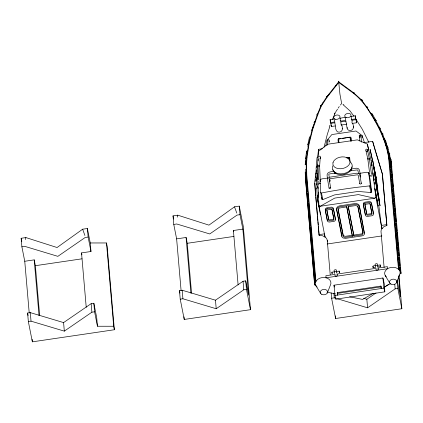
<?xml version="1.0" encoding="UTF-8"?>
<svg xmlns="http://www.w3.org/2000/svg" width="423" height="423" viewBox="0 0 423 423"><rect width="100%" height="100%" fill="white"/><g stroke="black" fill="none" stroke-linecap="round" stroke-linejoin="round"><path stroke-width="0.63" d="M330.056 119.508L330.532 122.628L334.783 121.924L334.017 119.307L334.239 118.858L330.151 119.72M330.548 122.596L330.273 120.322M351.143 116.367L351.444 119.471L355.764 118.911L355.309 115.754L351.069 116.457M339.161 271.106L339.383 272.655L339.161 271.106L336.639 271.513A0.798 0.328 55.1 0 0 336.613 271.772M372.922 266.157L373.155 267.674L375.698 267.246A0.798 0.323 55.1 0 0 375.592 266.707C375.502 264.602 371.896 265.776 373.171 267.648M380.933 286.075L381.255 288.518L380.933 286.075L337.237 292.626L337.644 295.058L337.237 292.626M320.571 293.287L316.039 285.832C314.395 287.138 314.046 280.597 315.955 281.417L306.77 175.143L306.575 163.389L307.029 157.107L309.081 143.788L312.687 129.507L317.927 114.316L321.374 105.946L327.27 96.989L338.765 82.474L338.606 81.163L338.723 81.845M367.402 150.123C367.598 148.743 365.366 148.822 365.795 150.191M331.896 272.185L332.129 273.723L331.902 272.179L334.403 271.809L334.561 272.756A0.798 0.323 55.1 0 1 334.667 273.295L334.508 273.025M380.155 264.93L380.42 266.617L380.166 264.92L377.591 265.364A0.878 0.36 55.1 0 0 377.565 265.475M380.007 205.747L378.469 194.818L375.338 179.093L376.877 190.022L380.002 205.752M321.818 197.493L322.019 199.429L322.797 199.614L334.482 194.929L358.138 191.439L370.871 192.523L371.632 192.116L370.289 185.348L368.666 172.658L366.863 172.251L359.508 173.367M327.497 145.1L327.64 140.478M371.632 192.116L370.241 180.066L368.666 172.658M320.507 214.345L320.454 214.609L317.324 198.884L316.742 187.801L316.959 188.547M340.801 121.956L341.176 124.975L341.551 124.579C342.63 127.09 343.328 131.659 339.563 132.14C336.142 132.748 335.518 128.571 335.365 126.123M352.713 123.564C353.871 125.975 354.046 130.104 350.604 130.511C348.859 130.866 346.802 129.438 347.177 127.535M318.302 187.733L318.302 188.203M338.908 142.8L338.696 138.829L350.091 137.142M305.216 164.817L305.644 158.271L306.495 151.63L306.892 151.402M305.803 163.104L305.988 160.56M384.126 267.579L381.086 232.386A7.799 6.017 -4.1 0 1 381.546 229.282L381.953 228.695L375.846 197.049L371.283 161.263L367.37 144.084L357.372 139.86L327.608 144.248L318.561 151.281L317.255 169.232L318.91 205.446L325.044 237.086L325.652 237.52A7.799 6.022 -5.1 0 1 327.286 241.898M320.264 157.287L319.619 166.17L320.243 179.754M318.588 151.386L318.53 149.319L322.342 148.759M317.736 166.577L317.874 164.69M318.154 160.909L318.292 159.022M340.013 118.266L345.147 117.282M332.6 165.805L332.325 168.423A10.078 6.747 -11.2 0 0 345.422 173.086A10.078 6.747 -11.2 0 0 350.614 162.31M351.947 166.847C352.042 169.586 349.911 171.712 347.685 172.986A9.74 6.519 -11.2 0 1 338.226 174.376C335.846 173.816 333.356 172.261 333.023 169.639M316.166 170.03L314.617 183.619L319.021 234.628L319.191 235.474L322.411 235.701L325.044 237.086M316.462 167.439L316.61 166.149M317.567 157.731L318.53 149.319M314.929 183.249L315.743 195.585M315.151 181.419L315.373 179.59M306.247 157.419L306.4 156.219M306.707 153.819L306.86 152.613M315.6 177.75L315.764 176.513M334.815 122.94L335.481 125.89L331.299 126.503L330.839 123.352L335.005 122.733M340.779 120.703C339.785 121.845 340.467 118.699 340.208 118.012M345.855 121.311L346.516 124.262L341.308 125.028M351.82 119.08L351.582 119.524M378.051 266.76L377.787 266.934A0.872 0.434 -70.4 0 1 377.67 266.353L377.644 265.29M401.067 273.348C400.655 272.084 400.481 268.589 398.487 269.245L388.594 157.303C390.064 156.172 390.233 159.154 391.064 159.73L401.067 273.348L400.597 273.729L400.105 273.438M391.09 161.084L391.095 161.433M325.874 145.898L326.715 140.722L331.844 134.562L356.018 130.998L362.067 135.508L364.557 142.884M328.095 177.998L321.787 178.897L320.1 179.817L320.539 191.968L322.019 199.429M388.261 149.134L388.14 148.833M307.907 146.427L308.134 145.179M307.764 144.893L309.356 137.612L309.863 137.459M324.034 147.294L327.296 134.429L329.57 127.365M25.359 239.566L25.893 237.573L57.068 247.529L82.649 229.203L87.392 228.505L90.252 242.961L90.987 251.5L81.528 252.896L86.229 307.304M177.242 217.173L177.771 215.18L208.951 225.136L234.527 206.81L239.27 206.112L243.283 226.384L250.479 309.678L184.238 319.444L180.224 299.167L179.484 290.627L182.17 290.231L215.471 300.198L243.04 281.258L245.726 280.861L248.587 295.317L242.871 229.107L240.005 214.657L239.27 206.112M364.409 233.152L359.386 205.821C358.847 203.907 356.483 203.373 354.744 203.611L339.939 205.805C338.331 206.038 336.317 207.207 336.534 209.078L342.07 236.335M312.285 129.063L313.697 124.674M345.142 117.287L345.75 120.386L340.541 121.152M352.549 123.199C351.275 123.622 352.692 120.47 351.836 120.328M385.506 140.225L384.914 139.928L388.652 152.143L390.545 163.759L399.724 270.043M327.846 178.686L327.651 179.987L329.083 188.108M329.226 127.053L329.866 125.314M383.434 135.122L383.085 134.784M305.179 164.647L305.586 164.373M327.344 292.954L330.395 285.123A7.783 5.769 -4.9 0 0 322.051 277.594A7.783 5.769 -4.9 0 0 317.076 287.09M396.557 282.749L399.608 274.924M372.742 115.305L372.43 115.045M332.478 119.508L335.122 113.1M307.727 144.745L308.124 144.544M326.667 97.19L326.477 96.492L327.27 96.989M331.299 126.503L331.167 124.997M355.764 118.911L355.309 115.754M351.91 120.243L356.076 119.63L356.531 122.786L352.348 123.4M356.531 122.786L356.076 119.63M354.448 93.256L354.268 92.986M318.799 156.542L319.894 156.039L320.555 157.007M388.594 157.303C386.802 146.654 383.016 136.444 378.194 126.815C371.447 114.601 364.52 101.837 353.3 93.155L353.929 92.441L353.887 92.838M384.65 139.341L384.38 138.934L383.735 139.389M382.096 133.071L381.837 132.69L381.197 133.16M371.59 113.613L371.368 113.295L370.754 113.813M379.071 126.689L378.823 126.329L378.194 126.815M362.728 101.303L362.696 100.954M375.846 197.049L374.635 198.228L320.296 206.244L318.91 205.446M334.302 114.073L335.455 112.291M322.093 104.143L323.146 102.535M335.799 111.767L337.522 109.15M338.21 108.103L339.246 106.527M361.068 100.092L361.882 99.595M376.285 120.983L372.34 114.03L371.426 113.771M385.977 141.599C385.861 140.251 385.237 142.44 386.194 143.043M388.113 147.865L388.108 147.463L387.68 147.41M389.773 153.998L389.832 153.66L389.334 153.512L390.524 159.476M381.953 228.695L383.936 226.633L386.881 225.491L382.477 174.488L380.922 169.327M366.08 150.937L366.63 151.677M305.216 172.145L305.411 178.236L314.596 284.536M340.415 105.036L341.197 104.037M327.069 96.677L329.089 94.128M335.148 86.477L335.952 85.462M366.302 107.183L367.085 106.633L366.953 107.104M362.321 100.447L362.421 100.018L361.982 100.193M374.715 120.365L375.439 119.852L375.407 120.354M319.444 182.948L319.233 183.259A0.767 0.476 -32.9 0 0 319.275 183.661L319.714 183.783A0.867 0.539 -32.9 0 0 320.29 183.55L320.454 183.413M329.279 187.685L329.163 187.817A0.851 0.571 -11.2 0 0 329.21 188.367L329.517 188.531A0.777 0.518 -11.2 0 0 330.305 188.415L330.58 188.166A0.851 0.571 -11.2 0 0 330.532 187.616L330.226 187.452M385.808 145.491L386.342 145.068L386.791 145.232L386.564 145.628L384.681 140.098M387.431 151.466C388.034 150.361 389.52 152.38 389.017 152.724M389.816 155.479L389.81 154.998M367.672 107.691L367.83 107.305L367.413 107.331M372.187 114.422L372.34 114.03M376.65 122.173L376.671 121.708M380.214 128.782L380.362 128.386L380.018 128.301M387.473 146.591L387.558 146.12L387.013 146.104M328.401 177.903L329.898 177.152L356.832 173.181L359.048 173.827M320.676 192.661L321.485 192.999C337.38 189.895 353.448 187.526 369.559 185.914L370.289 185.348M63.587 322.59L91.162 303.651L93.848 303.254L96.708 317.71L97.449 326.249L113.676 326.255L114.369 329.744L32.36 341.837L28.346 321.559L27.606 313.02L30.292 312.623L63.587 322.59L64.328 331.135L31.032 321.163L28.346 321.559M64.328 331.135L91.897 312.19L94.583 311.793L93.848 303.254M180.224 299.167L182.91 298.775L216.206 308.742L243.78 289.797L246.466 289.401L245.726 280.861M363.701 298.321L366.841 299.262L376.031 292.949M384.142 287.376L388.467 284.404M337.422 298.775L367.576 307.807L395.151 288.861L397.837 288.465L397.097 279.926L400.422 296.708L398.667 276.388M379.632 127.683L379.886 127.217L379.309 127.223L384.914 139.928M382.683 134.123L382.931 133.657L382.344 133.631M367.428 151.667L367.381 151.016M370.384 175.201L370.136 175.397A0.767 0.497 11.3 0 0 370.162 175.799L370.622 176.127A0.867 0.566 11.3 0 0 371.257 176.18L371.685 175.931A0.767 0.497 11.3 0 0 371.658 175.524M320.296 206.244L334.752 198.091L358.413 194.601L374.635 198.228M373.298 293.34L362.553 299.41L349.61 296.761M384.042 287.27L390.831 283.436M320.015 158.636L320.713 157.959L320.491 157.605M375.798 120.703L376.359 120.671M390.778 160.121L391.064 159.73M311.55 130.115L311.582 130.522M337.316 293.43L380.927 286.889M334.984 295.455L383.915 288.121L384.819 291.828L335.888 299.167L334.984 295.455L333.985 285.192L382.931 277.98L384.354 284.224L384.819 291.828M340.869 121.872L346.046 121.11M340.705 138.686L338.812 138.966A0.751 0.423 -10.5 0 0 338.109 139.5L338.326 142.763M341.964 138.501L346.374 137.85M347.637 137.665L349.525 137.385M363.748 142.651L372.647 141.34L382.307 173.642L386.881 225.491M346.368 157.821L348.954 157.483A0.719 0.481 -11.2 0 1 349.694 157.864L350.08 161.935M347.114 158.012L348.372 157.827M333.974 171.558C329.004 171.299 325.165 173.166 327.978 178.622M351.28 169.004C353.422 168.983 358.307 166.683 359.45 170.02L360.719 176.433M335.513 172.944L329.115 174.033L328.787 174.493L329.305 177.137M350.202 170.776L357.382 169.903L357.884 170.3L358.514 173.483M334.561 172.589L334.678 173.171L335.936 172.986M349.805 170.94L351.069 170.755L350.958 169.501M29.224 313.052L24.751 261.266L21.89 246.81L21.15 238.271L25.893 237.573M181.102 290.659L176.629 238.873L173.768 224.423L173.028 215.878L177.771 215.18M21.89 246.81L24.835 246.376L57.861 256.343L85.182 237.483L88.127 237.044L87.392 228.505M173.768 224.423L176.714 223.984L209.739 233.951L237.06 215.09L240.005 214.657M24.751 261.266L34.215 259.87L35.363 265.692L39.667 315.51M176.629 238.873L186.094 237.483L187.246 243.299L191.55 293.118M238.107 284.912L233.406 230.503L242.871 229.107M35.363 265.692L82.03 258.813M187.246 243.299L233.908 236.42M319.021 234.628L324.409 233.829L325.028 236.949M378.881 206.123L381.329 225.438L386.717 224.645M351.45 230.953L352.285 235.288L345.152 236.33L343.286 235.569L338.062 208.877M353.887 236.055L348.208 206.63L355.664 205.594L356.933 205.885L357.879 206.805L363.05 233.48L362.178 234.739A1.978 1.533 -4.6 0 1 361.528 234.929L353.887 236.055L353.808 235.066L361.448 233.94A1.978 1.539 -4.5 0 0 362.099 233.75L362.966 232.481L357.869 206.07M352.364 236.283L345.231 237.319L344.005 237.102L343.28 236.399L338.136 209.834L338.448 208.74L339.352 208.063L346.686 206.852L352.364 236.283L352.285 235.288M327.19 243.992L381.869 235.934M377.882 266.992L380.409 266.617M334.931 274.39L325.863 275.727L326.043 277.789L387.574 268.716L387.394 266.654L377.681 268.087M336.877 274.104L375.735 268.372M399.016 275.949L401.85 308.742L335.608 318.508L331.595 298.231L334.281 297.834L336.169 298.4M306.046 158.017L305.649 158.35L306.062 158.641M350.159 137.66L350.064 137.142M348.88 157.451L349.001 157.916M314.088 122.527L314.025 122.924M305.623 170.458L305.195 171.019M336.66 271.476L336.697 272.438A0.798 0.391 -70.4 0 0 336.803 272.978L336.978 272.661M90.252 242.961L106.485 242.961L107.172 246.45L114.369 329.744M320.465 106.21L320.428 106.543M317.06 114.755L316.7 114.845L317.001 115.162M326.953 292.124L335.365 293.848M306.908 152L306.495 151.63M306.49 169.406L305.713 169.211L305.628 169.745M306.575 163.389L305.914 163.146L305.639 163.616M320.83 105.967L320.512 105.549L321.374 105.946M307.029 157.107L306.374 156.854L306.046 157.219M311.968 129.644L311.931 129.205L312.687 129.507M307.865 150.572L307.093 150.329L307.013 150.784M309.081 143.788L308.425 143.513L308.161 143.894M310.683 136.766L309.922 136.486L309.853 136.893M315.098 122.02L314.342 121.702L314.289 122.057M317.927 114.316L317.287 113.983L317.06 114.242M361.052 183L361.189 183.096A0.851 0.571 -11.2 0 1 361.237 183.645L360.962 183.894A0.777 0.518 -11.2 0 1 360.174 184.01L359.867 183.852A0.851 0.571 -11.2 0 1 359.751 183.439M353.3 93.155L338.765 82.474L339.928 94.155L341.71 103.799M342.905 104.227L343.894 104.962M343.64 105.216L350.011 110.9L354.025 116.336M359.286 174.049L359.804 174.942M366.545 106.363L367.307 107.394M355.436 118.392L362.321 129.264L368.898 142.488M385.253 275.632L389.784 283.082M371.801 114.088L372.8 115.743M317.039 157.504L316.081 168.772L316.695 173.24M376.676 122.332L378.432 125.589M234.527 206.81L236.78 213.081M82.649 229.203L84.896 235.474M330.839 123.352L330.976 123.86M383.777 137.776L384.475 139.484M385.469 141.071L387.373 146.654M380.748 168.756L375.798 152.486M374.207 147.04L375.619 151.878M374.027 146.421L372.647 141.34M387.701 147.865L388.192 149.689M387.706 149.832L388.192 151.635M353.274 126.641L353.459 127.328M342.233 128.264L342.419 128.957M316.166 173.456L316.013 173.107L316.452 182.731L317.324 188.013M367.317 149.647L369.39 158.715L371.479 174.419M375.534 174.916L374.138 168.862M372.864 161.464L370.125 149.398L370.289 150.318M374.551 170.929L376.095 177.57L372.626 160.153M368.75 150.228L368.66 149.885M371.954 165.219L371.854 164.854L371.896 165.456M365.869 150.392L367.809 158.905L369.522 172.341M333.985 285.192L334.413 287.064M371.087 160.481L371.161 160.819M372.875 161.507L376.533 180.325L377.951 191.281L374.831 175.55L373.409 164.595L373.594 165.345M367.37 144.084L368.623 149.821M374.307 169.824L374.159 169.131M377.612 202.622L377.734 203.119L377.707 202.723M372.536 161.084L370.363 150.678M373.71 166.768L373.969 168.026M373.884 180.119L373.705 179.368L373.747 179.971M388.896 155.162L389.134 156.336M397.837 288.465L401.85 308.742M371.442 162.078L372.034 165.065M374.128 179.786L373.366 175.846M377.496 202.041L375.508 191.915M381.329 225.438L381.943 228.557M362.067 135.508L362.437 137.38M369.559 185.914L370.871 192.523M346.284 123.87L347.151 128.259M349.065 157.969L348.975 157.504L349.229 159.873M350.953 170.173L351.069 170.755M329.559 178.406L330.062 180.954M320.1 179.817L320.46 181.652M321.485 192.999L322.797 199.614M317.229 186.363L317.477 187.627M318.313 202.961L317.631 199.482M318.937 206.112L319.185 207.376M246.466 289.401L250.479 309.678M233.406 230.503L233.66 231.799M173.028 215.878L173.657 219.045M179.484 290.627L179.987 293.139M88.127 237.044L90.987 251.5M94.583 311.793L97.449 326.249M81.528 252.896L81.909 254.836M21.15 238.271L21.779 241.438M27.606 313.02L28.103 315.532M374.106 180.23L372.975 173.916M374.302 182.81L374.54 184.005M370.109 203.875L371.912 213.123A0.613 0.471 -3.6 0 1 371.399 213.673L367.502 214.228A0.656 0.508 -4 0 1 366.762 213.821L364.827 203.902M332.055 209.443L333.858 218.702A0.613 0.476 -5 0 1 333.345 219.262L329.459 219.86A0.656 0.502 -5.6 0 1 328.713 219.468L326.778 209.544M327.206 219.738L325.239 209.559A2.21 1.708 -5.6 0 1 326.831 207.825L331.119 207.159A2.321 1.792 -5.6 0 1 333.387 208.37L335.402 218.686A2.147 1.676 -5 0 1 335.254 219.336M365.255 214.08L363.283 203.897A2.21 1.703 -3.6 0 1 364.88 202.183L369.168 201.575A2.321 1.792 -3.6 0 1 371.442 202.813L373.456 213.123A2.147 1.655 -3.6 0 1 373.308 213.768M348.245 206.228L353.808 235.066M346.723 206.45L351.323 230.308M318.963 182.297L318.826 181.478M350.154 137.168L350.471 140.922M338.765 138.807L338.744 139.4L338.649 138.903M316.557 170.638L316.504 170.247M316.98 185.105L316.779 183.794M359.888 175.233L361.316 183.355M359.74 183.587L358.313 175.471L357.493 174.789L330.189 178.723L329.231 179.669L330.659 187.875M369.776 173.98L369.596 172.88M375.254 190.561L375.069 189.404M338.818 81.771L338.733 81.348L338.781 81.893M318.297 184.56L318.101 183.069M374.826 188.431L378.215 206.059L378.173 205.462M372.949 172.811L373.102 173.99M374.212 182.704L374.376 183.984M360.835 135.683L361.66 142.139M359.249 135.873L359.91 141.039M377.76 202.205L377.924 203.505M377.379 200.164L377.543 201.443M391.159 161.253L391.883 167.048M390.688 160.756L391.005 163.315M390.202 158.657L390.36 159.931M390.603 161.84L390.762 163.114M389.366 157.509L389.525 158.773M389.763 160.671L389.921 161.935M318.561 151.281L318.704 152.576M317.467 198.302L317.282 195.04M382.931 277.98L383.915 288.121M391.249 165.229L391.872 172.447M391.984 173.763L392.718 182.292M392.835 183.603L393.115 186.881M393.231 188.198L393.966 196.727M394.083 198.038L394.818 206.567M394.929 207.878L395.669 216.407M395.78 217.723L396.124 221.657M396.235 222.969L396.52 226.252M396.631 227.563L396.917 230.842M397.028 232.158L397.366 236.092M397.483 237.403L397.763 240.687M397.879 241.998L398.614 250.527M398.73 251.838L399.069 255.778M399.18 257.089L399.465 260.367M399.576 261.684L399.92 265.618M400.031 266.929L400.428 271.524M400.47 271.709L400.581 273.02M391.09 166.361L391.206 167.672M391.487 170.95L391.603 172.261M391.883 175.545L392.052 177.512M392.338 180.79L392.449 182.107M392.734 185.385L392.904 187.352M393.189 190.636L393.3 191.947M393.586 195.225L393.755 197.197M394.035 200.476L394.151 201.787M394.432 205.07L394.548 206.382M394.886 210.316L395.003 211.627M395.283 214.91L395.399 216.222M395.738 220.161L395.849 221.472M396.134 224.75L396.245 226.062M396.589 230.001L396.7 231.312M396.986 234.591L397.155 236.563M397.382 239.185L397.551 241.152M397.837 244.436L397.948 245.747M398.233 249.025L398.344 250.337M398.683 254.276L398.799 255.587M399.079 258.871L399.196 260.182M399.534 264.116L399.65 265.427M399.931 268.711L400.1 270.678M390.191 164.515L390.418 167.138M390.646 169.766L390.815 171.733M391.042 174.355L391.212 176.322M391.497 179.606L391.666 181.573M391.894 184.195L392.063 186.162M392.348 189.446L392.518 191.413M392.745 194.035L392.914 196.008M393.194 199.286L393.369 201.253M393.591 203.875L393.765 205.848M394.046 209.126L394.215 211.093M394.442 213.721L394.611 215.688M394.897 218.966L395.008 220.277M395.294 223.561L395.463 225.528M395.69 228.15L395.859 230.117M396.145 233.401L396.314 235.368M396.541 237.99L396.711 239.963M396.991 243.241L397.165 245.208M397.393 247.83L397.615 250.458M397.842 253.081L398.011 255.048M398.239 257.676L398.408 259.643M398.693 262.921L398.863 264.888M399.09 267.516L399.259 269.483M398.794 268.917L389.615 162.644L387.738 151.133L386.114 145.152L381.498 132.811L375.011 120.005L366.598 106.813L361.337 99.701L353.538 92.727L338.664 81.803L326.9 96.656L320.983 105.65L317.514 114.051L312.274 129.258L308.668 143.545L306.617 156.875L306.157 163.156L306.358 174.921L315.537 281.195M394.754 284.261L395.151 288.861M366.841 299.262L367.576 307.807M334.567 171.918L334.678 173.171M333.884 293.234L334.281 297.834M335.386 315.886L335.608 318.508M327.254 240.322L330.236 274.86M331.14 292.975L331.595 298.231M315.859 196.891L316.594 205.393M316.705 206.699L317.44 215.201M317.551 216.507L317.89 220.431M318.006 221.742L318.286 225.01M318.397 226.316L319.191 235.474M306.358 178.205L306.474 179.516M306.754 182.794L306.871 184.105M307.209 188.045L307.32 189.356M308.06 197.885L308.171 199.196M308.912 207.725L309.023 209.036M309.308 212.32L309.419 213.631M309.705 216.909L309.874 218.876M310.154 222.16L310.271 223.471M311.005 232L311.122 233.311M311.857 241.84L311.968 243.151M312.708 251.68L312.819 252.991M313.105 256.275L313.216 257.586M313.554 261.52L313.67 262.831M313.951 266.115L314.067 267.426M314.405 271.36L314.522 272.676M314.802 275.955L314.918 277.266M306.078 178.21L307.267 191.984M307.384 193.295L308.118 201.824M308.235 203.14L308.515 206.419M308.631 207.73L308.912 211.014M309.028 212.325L310.218 226.099M310.329 227.415L311.064 235.944M311.18 237.255L311.915 245.784M312.031 247.095L312.311 250.374M312.428 251.69L313.163 260.219M313.274 261.53L314.014 270.059M314.125 271.37L315.087 282.522M315.315 284.261L315.426 285.573M313.565 266.823L313.676 268.14M305.385 176.655L314.564 282.945M243.04 281.258L243.78 289.797M215.471 300.198L216.206 308.742M186.094 237.483L190.905 293.197M182.17 290.231L182.91 298.775M184.01 316.822L184.238 319.444M106.485 242.961L113.676 326.255M91.162 303.651L91.897 312.19M34.215 259.87L39.027 315.59M30.292 312.623L31.032 321.163M32.132 339.214L32.36 341.837M351.106 140.827L350.889 137.597A0.719 0.402 -10.5 0 0 350.154 137.295M350.154 137.184L350.413 141.049M351.175 141.356L350.942 137.898A0.719 0.402 -10.5 0 0 350.879 137.75M338.352 142.651L338.162 139.802A0.751 0.418 -10.5 0 1 338.183 139.69M318.725 197.229L318.487 192.158M335.82 297.929L335.888 299.167M316.446 177.75L316.605 180.981M305.94 171.738L306.035 173.657M305.686 171.743L305.908 176.238M318.022 166.128L318.646 179.759M317.625 173.493L317.9 179.421M350.212 137.597A0.719 0.402 -10.5 0 1 350.783 137.676M359.296 136.053A0.798 0.703 -6.7 0 1 359.629 135.186A0.798 0.703 -6.7 0 1 360.645 135.297A0.798 0.703 -6.7 0 1 360.66 136.206M318.244 166.567A0.798 0.613 0.6 0 1 318.181 165.779A0.798 0.613 0.6 0 1 319.18 165.605A0.798 0.613 0.6 0 1 319.587 166.329M368.248 159.392A0.798 0.619 -9.9 0 1 367.962 158.488A0.798 0.619 -9.9 0 1 369.173 158.345A0.798 0.619 -9.9 0 1 369.036 159.297M338.506 139.384A0.751 0.418 -10.5 0 1 338.871 139.267M349.187 157.721A0.719 0.481 -11.2 0 1 349.747 158.112M378.072 268.462A1.28 0.857 -11.2 0 1 378.178 269.668A1.28 0.857 -11.2 0 1 376.391 269.932A1.28 0.857 -11.2 0 1 376.29 268.721M337.406 274.844A1.28 0.857 -11.2 0 1 335.947 276.119A1.28 0.857 -11.2 0 1 335.259 274.776M337.046 274.511A1.28 0.857 -11.2 0 1 337.258 274.659M361.02 136.687A0.804 0.492 -2.9 0 1 360.919 137.285M359.788 137.343A0.804 0.492 -2.9 0 1 359.751 136.65M386.289 276.885A7.783 5.769 -4.9 0 1 387.056 269.065A7.783 5.769 -4.9 0 1 397.557 268.547A7.783 5.769 -4.9 0 1 398.619 276.277M365.694 214.842A2.194 1.708 -4 0 1 365.53 214.662M327.651 220.489A2.189 1.692 -5.6 0 1 327.354 220.119M329.803 180.61A0.798 0.534 -11.2 0 1 329.321 181.604M328.095 141.06A0.798 0.698 3.7 0 1 327.777 140.018A0.798 0.698 3.7 0 1 328.999 139.95A0.798 0.698 3.7 0 1 328.888 141.012M329.295 141.081A0.804 0.481 -18.6 0 1 329.596 141.594A0.804 0.481 -18.6 0 1 328.808 142.091M360.089 176.005A0.798 0.534 -11.2 0 1 360.179 177.036M375.841 182.027L377.004 190.26L379.505 202.818L378.379 194.776L375.857 182.043M373.89 167.54L374.974 175.788L377.469 188.341L376.428 180.288L373.906 167.556M336.613 209.337L341.795 236.758L343.064 237.996L345.649 238.339L362.151 235.886L363.632 235.214L364.489 234.146L359.46 206.778C358.931 204.864 356.557 204.335 354.823 204.589L339.553 206.858L337.406 207.968L336.613 209.337M333.028 162.532L332.869 164.082A8.703 5.822 -11.2 0 0 345.549 167.55A8.703 5.822 -11.2 0 0 346.601 157.541A8.703 5.822 -11.2 0 0 333.028 162.532M327.143 208.74L326.91 208.788A2.21 1.708 -4.6 0 0 325.313 210.511L327.333 220.869A2.189 1.692 -4.6 0 0 329.475 222.027L333.927 221.366A2.147 1.66 -4.6 0 0 335.481 219.69L333.467 209.38A2.321 1.792 -4.6 0 0 331.198 208.153L327.143 208.74M365.192 203.135L364.959 203.177A2.21 1.708 -4.6 0 0 363.362 204.901L365.382 215.259A2.189 1.692 -4.6 0 0 367.529 216.417L371.976 215.756A2.147 1.66 -4.6 0 0 373.53 214.08L371.516 203.77A2.321 1.792 -4.6 0 0 369.247 202.543L365.192 203.135M331.124 209.353L327.423 209.903A0.672 0.518 -4.6 0 0 326.857 210.511L328.793 220.431A0.656 0.502 -4.6 0 0 329.533 220.832L333.424 220.251A0.613 0.471 -4.6 0 0 333.937 219.701L332.013 209.829A0.783 0.603 -4.6 0 0 331.124 209.353M369.173 203.743L365.472 204.293A0.672 0.518 -4.6 0 0 364.906 204.901L366.841 214.821A0.656 0.502 -4.6 0 0 367.587 215.222L371.479 214.641A0.613 0.471 -4.6 0 0 371.991 214.091L370.062 204.219A0.783 0.603 -4.6 0 0 369.173 203.743M334.715 271.423A1.28 0.857 -11.2 0 0 336.544 270.403A1.28 0.857 -11.2 0 0 334.588 269.943A1.28 0.857 -11.2 0 0 334.715 271.423M375.746 265.374A1.28 0.857 -11.2 0 0 377.575 264.354A1.28 0.857 -11.2 0 0 375.619 263.894A1.28 0.857 -11.2 0 0 375.746 265.374M390.958 284.145A3.67 2.723 -4.9 0 0 396.79 282.051A3.67 2.723 -4.9 0 0 391.698 279.429A3.67 2.723 -4.9 0 0 390.958 284.145M335.423 119.265A3.194 2.136 -11.2 0 0 339.997 116.716A3.194 2.136 -11.2 0 0 335.106 115.564A3.194 2.136 -11.2 0 0 335.423 119.265M346.463 117.636A3.194 2.136 -11.2 0 0 351.037 115.088A3.194 2.136 -11.2 0 0 346.146 113.94A3.194 2.136 -11.2 0 0 346.463 117.636M321.744 294.35A3.67 2.723 -4.9 0 0 327.576 292.256A3.67 2.723 -4.9 0 0 322.485 289.633A3.67 2.723 -4.9 0 0 321.744 294.35"/></g></svg>
